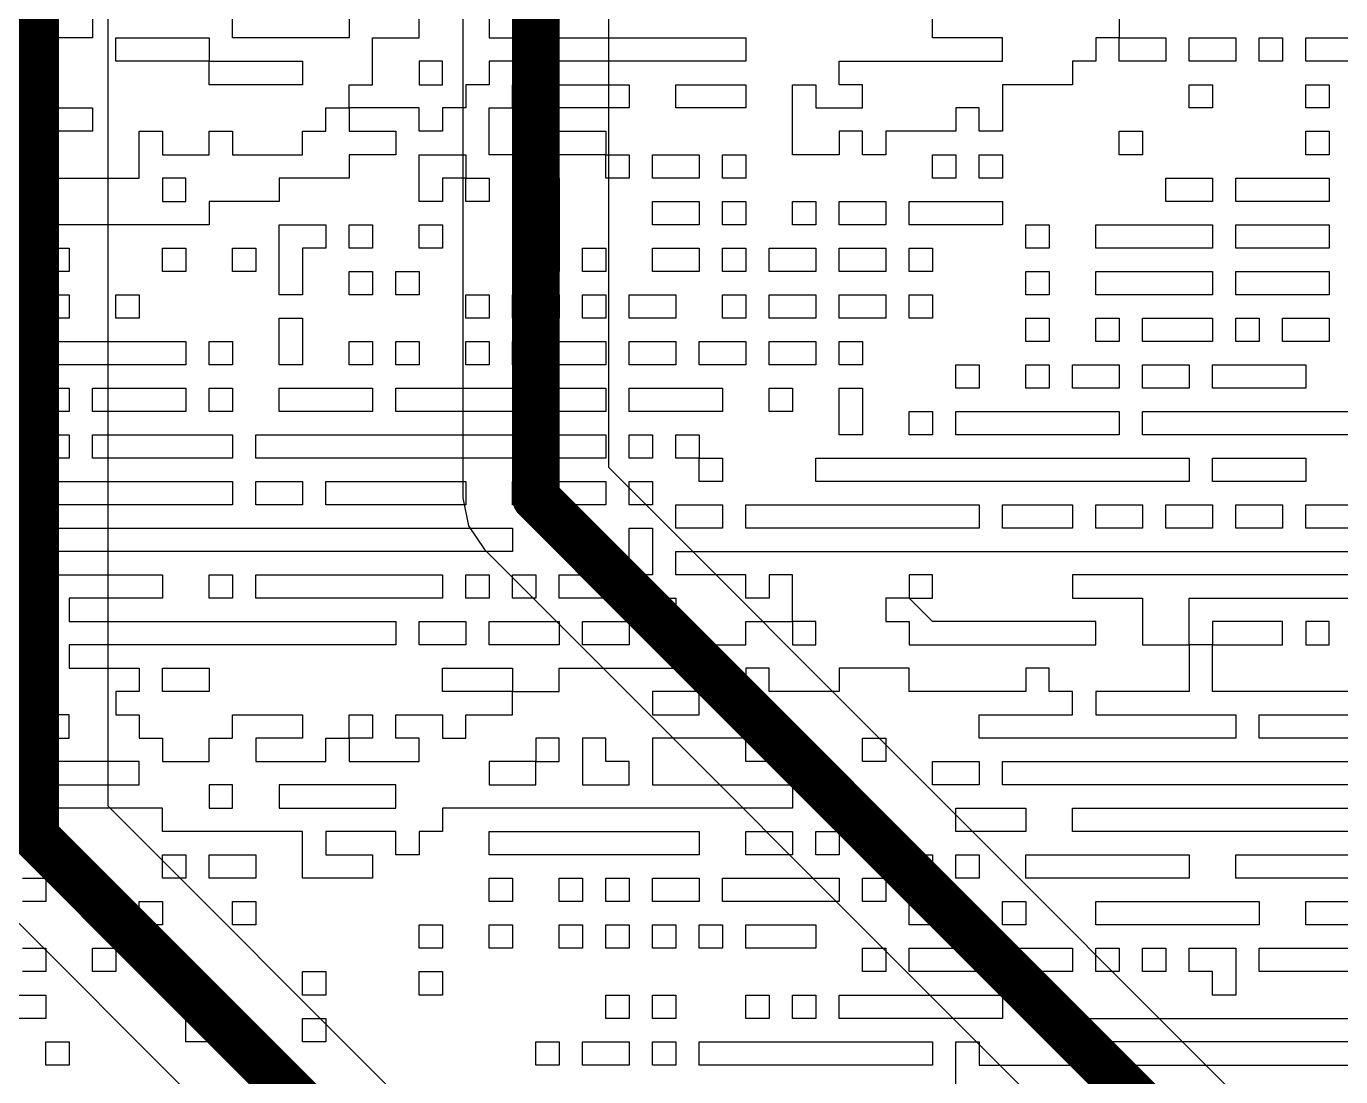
# Model space of a CAD drawing. Header units: inches. Extents: x 0.02 to 6.01, y 0.01 to 5.6.
# Drawn here: x 3.7081 to 3.9838, y 2.6886 to 2.9088 of the extents above; entities that cross this region are included whole.
import ezdxf

# ---------------------------------------------------------------- set-up
doc = ezdxf.new("R2010")
doc.units = ezdxf.units.IN
doc.header["$MEASUREMENT"] = 0
for name, color, linetype in [('Bottom Layer', 5, 'Continuous'), ('Bottom Overlay', 54, 'Continuous'), ('Top Layer', 1, 'Continuous')]:
    doc.layers.add(name, color=color, linetype=linetype)

msp = doc.modelspace()

# ---------------------------------------------------------------- linework, layer by layer
at = {"layer": 'Bottom Layer'}
msp.add_lwpolyline([(4.54993, 5.5954, 0.01, 0.01, -0.760418), (3.00371, 0.01993, 0.01, 0.01, 0)], format="xyseb", dxfattribs=at)
at = {"layer": 'Bottom Overlay'}
for p, q in [((3.722, 2.91129), (3.722, 2.9064)), ((3.75136, 2.9064), (3.75136, 2.91129)), ((3.77583, 2.91129), (3.77583, 2.9064)), ((3.79051, 2.9064), (3.79051, 2.91129)), ((3.80519, 2.91129), (3.80519, 2.9064)), ((3.89816, 2.9064), (3.89816, 2.91129)), ((3.93731, 2.91129), (3.93731, 2.9064)), ((3.71221, 2.9064), (3.70732, 2.9064)), ((3.71711, 2.9064), (3.71221, 2.9064)), ((3.722, 2.9064), (3.71711, 2.9064)), ((3.72689, 2.90151), (3.72689, 2.9064)), ((3.72689, 2.9064), (3.74647, 2.9064)), ((3.74647, 2.9064), (3.74647, 2.90151)), ((3.76115, 2.9064), (3.75136, 2.9064)), ((3.76604, 2.9064), (3.76115, 2.9064)), ((3.77583, 2.9064), (3.76604, 2.9064)), ((3.78072, 2.89661), (3.78072, 2.9064)), ((3.78072, 2.9064), (3.79051, 2.9064)), ((3.80519, 2.9064), (3.85901, 2.9064)), ((3.85901, 2.9064), (3.85901, 2.90151)), ((3.91284, 2.9064), (3.89816, 2.9064)), ((3.91284, 2.90151), (3.91284, 2.9064)), ((3.93731, 2.9064), (3.93241, 2.9064)), ((3.93241, 2.9064), (3.93241, 2.90151)), ((3.93731, 2.90151), (3.93731, 2.9064)), ((3.93731, 2.9064), (3.94709, 2.9064)), ((3.94709, 2.9064), (3.94709, 2.90151)), ((3.95199, 2.90151), (3.95199, 2.9064)), ((3.95199, 2.9064), (3.96177, 2.9064)), ((3.96177, 2.9064), (3.96177, 2.90151)), ((3.96667, 2.9064), (3.97156, 2.9064)), ((3.96667, 2.90151), (3.96667, 2.9064)), ((3.97156, 2.9064), (3.97156, 2.90151)), ((3.97645, 2.90151), (3.97645, 2.9064)), ((3.97645, 2.9064), (3.98624, 2.9064)), ((3.74647, 2.90151), (3.72689, 2.90151)), ((3.74647, 2.90151), (3.75136, 2.90151)), ((3.74647, 2.89661), (3.74647, 2.90151)), ((3.75136, 2.90151), (3.76604, 2.90151)), ((3.76604, 2.90151), (3.76604, 2.89661)), ((3.7954, 2.90151), (3.79051, 2.90151)), ((3.79051, 2.90151), (3.79051, 2.89661)), ((3.7954, 2.89661), (3.7954, 2.90151)), ((3.85901, 2.90151), (3.80519, 2.90151)), ((3.80519, 2.90151), (3.80519, 2.89661)), ((3.87859, 2.89661), (3.87859, 2.90151)), ((3.87859, 2.90151), (3.91284, 2.90151)), ((3.93241, 2.90151), (3.92752, 2.90151)), ((3.92752, 2.90151), (3.92752, 2.89661)), ((3.9422, 2.90151), (3.93731, 2.90151)), ((3.94709, 2.90151), (3.9422, 2.90151)), ((3.95688, 2.90151), (3.95199, 2.90151)), ((3.96177, 2.90151), (3.95688, 2.90151)), ((3.97156, 2.90151), (3.96667, 2.90151)), ((3.98624, 2.90151), (3.97645, 2.90151)), ((3.76604, 2.89661), (3.74647, 2.89661)), ((3.77583, 2.89172), (3.77583, 2.89661)), ((3.77583, 2.89661), (3.78072, 2.89661)), ((3.79051, 2.89661), (3.7954, 2.89661)), ((3.80519, 2.89661), (3.80029, 2.89661)), ((3.80029, 2.89661), (3.80029, 2.89172)), ((3.81008, 2.89172), (3.81008, 2.89661)), ((3.81008, 2.89661), (3.83455, 2.89661)), ((3.83455, 2.89661), (3.83455, 2.89172)), ((3.84433, 2.89172), (3.84433, 2.89661)), ((3.84433, 2.89661), (3.85901, 2.89661)), ((3.85901, 2.89661), (3.85901, 2.89172)), ((3.8688, 2.88193), (3.8688, 2.89661)), ((3.8688, 2.89661), (3.87369, 2.89661)), ((3.87369, 2.89661), (3.87369, 2.89172)), ((3.88348, 2.89661), (3.87859, 2.89661)), ((3.88348, 2.89172), (3.88348, 2.89661)), ((3.92752, 2.89661), (3.91284, 2.89661)), ((3.91284, 2.89661), (3.91284, 2.88683)), ((3.95199, 2.89661), (3.95688, 2.89661)), ((3.95199, 2.89172), (3.95199, 2.89661)), ((3.95688, 2.89661), (3.95688, 2.89172)), ((3.97645, 2.89661), (3.98135, 2.89661)), ((3.97645, 2.89172), (3.97645, 2.89661)), ((3.98135, 2.89661), (3.98135, 2.89172)), ((3.71221, 2.89172), (3.71711, 2.89172)), ((3.71221, 2.88683), (3.71221, 2.89172)), ((3.71711, 2.89172), (3.722, 2.89172)), ((3.722, 2.89172), (3.722, 2.88683)), ((3.77093, 2.88683), (3.77093, 2.89172)), ((3.77093, 2.89172), (3.77583, 2.89172)), ((3.77583, 2.89172), (3.77583, 2.88683)), ((3.79051, 2.89172), (3.77583, 2.89172)), ((3.79051, 2.88683), (3.79051, 2.89172)), ((3.80029, 2.89172), (3.7954, 2.89172)), ((3.7954, 2.89172), (3.7954, 2.88683)), ((3.80519, 2.89172), (3.81008, 2.89172)), ((3.80519, 2.88193), (3.80519, 2.89172)), ((3.81008, 2.89172), (3.81008, 2.88193)), ((3.82965, 2.89172), (3.81008, 2.89172)), ((3.83455, 2.89172), (3.82965, 2.89172)), ((3.85412, 2.89172), (3.84433, 2.89172)), ((3.85901, 2.89172), (3.85412, 2.89172)), ((3.87369, 2.89172), (3.88348, 2.89172)), ((3.90795, 2.89172), (3.90305, 2.89172)), ((3.90305, 2.89172), (3.90305, 2.88683)), ((3.90795, 2.88683), (3.90795, 2.89172)), ((3.95688, 2.89172), (3.95199, 2.89172)), ((3.98135, 2.89172), (3.97645, 2.89172)), ((3.722, 2.88683), (3.71221, 2.88683)), ((3.73179, 2.87704), (3.73179, 2.88683)), ((3.73179, 2.88683), (3.73668, 2.88683)), ((3.73668, 2.88683), (3.73668, 2.88193)), ((3.74647, 2.88193), (3.74647, 2.88683)), ((3.74647, 2.88683), (3.75136, 2.88683)), ((3.75136, 2.88683), (3.75136, 2.88193)), ((3.76604, 2.88193), (3.76604, 2.88683)), ((3.76604, 2.88683), (3.77093, 2.88683)), ((3.77583, 2.88683), (3.78561, 2.88683)), ((3.78561, 2.88683), (3.78561, 2.88193)), ((3.7954, 2.88683), (3.79051, 2.88683)), ((3.81497, 2.88193), (3.81497, 2.88683)), ((3.81497, 2.88683), (3.82965, 2.88683)), ((3.82965, 2.88683), (3.82965, 2.88193)), ((3.88348, 2.88683), (3.87859, 2.88683)), ((3.87859, 2.88683), (3.87859, 2.88193)), ((3.88348, 2.88193), (3.88348, 2.88683)), ((3.90305, 2.88683), (3.88837, 2.88683)), ((3.88837, 2.88683), (3.88837, 2.88193)), ((3.91284, 2.88683), (3.90795, 2.88683)), ((3.93731, 2.88193), (3.93731, 2.88683)), ((3.93731, 2.88683), (3.9422, 2.88683)), ((3.9422, 2.88683), (3.9422, 2.88193)), ((3.97645, 2.88193), (3.97645, 2.88683)), ((3.97645, 2.88683), (3.98135, 2.88683)), ((3.98135, 2.88683), (3.98135, 2.88193)), ((3.73668, 2.88193), (3.74647, 2.88193)), ((3.75136, 2.88193), (3.76604, 2.88193)), ((3.78561, 2.88193), (3.77583, 2.88193)), ((3.77583, 2.88193), (3.77583, 2.87704)), ((3.79051, 2.87215), (3.79051, 2.88193)), ((3.79051, 2.88193), (3.80029, 2.88193)), ((3.80029, 2.88193), (3.80029, 2.87704)), ((3.81008, 2.88193), (3.80519, 2.88193)), ((3.82965, 2.88193), (3.81497, 2.88193)), ((3.82965, 2.88193), (3.83455, 2.88193)), ((3.82965, 2.87704), (3.82965, 2.88193)), ((3.83455, 2.88193), (3.83455, 2.87704)), ((3.83944, 2.87704), (3.83944, 2.88193)), ((3.83944, 2.88193), (3.84433, 2.88193)), ((3.84433, 2.88193), (3.84923, 2.88193)), ((3.84923, 2.88193), (3.84923, 2.87704)), ((3.85412, 2.87704), (3.85412, 2.88193)), ((3.85412, 2.88193), (3.85901, 2.88193)), ((3.85901, 2.88193), (3.85901, 2.87704)), ((3.87859, 2.88193), (3.8688, 2.88193)), ((3.88837, 2.88193), (3.88348, 2.88193)), ((3.89816, 2.87704), (3.89816, 2.88193)), ((3.89816, 2.88193), (3.90305, 2.88193)), ((3.90305, 2.88193), (3.90305, 2.87704)), ((3.90795, 2.87704), (3.90795, 2.88193)), ((3.90795, 2.88193), (3.91284, 2.88193)), ((3.91284, 2.88193), (3.91284, 2.87704)), ((3.9422, 2.88193), (3.93731, 2.88193)), ((3.98135, 2.88193), (3.97645, 2.88193)), ((3.69264, 2.87704), (3.73179, 2.87704)), ((3.74157, 2.87704), (3.73668, 2.87704)), ((3.73668, 2.87704), (3.73668, 2.87215)), ((3.74157, 2.87215), (3.74157, 2.87704)), ((3.77583, 2.87704), (3.76115, 2.87704)), ((3.76115, 2.87704), (3.76115, 2.87215)), ((3.80029, 2.87704), (3.7954, 2.87704)), ((3.7954, 2.87704), (3.7954, 2.87215)), ((3.80029, 2.87215), (3.80029, 2.87704)), ((3.80029, 2.87704), (3.80519, 2.87704)), ((3.80519, 2.87704), (3.80519, 2.87215)), ((3.81497, 2.87215), (3.81497, 2.87704)), ((3.81497, 2.87704), (3.81987, 2.87704)), ((3.81987, 2.87704), (3.81987, 2.85747)), ((3.83455, 2.87704), (3.82965, 2.87704)), ((3.84923, 2.87704), (3.83944, 2.87704)), ((3.85901, 2.87704), (3.85412, 2.87704)), ((3.90305, 2.87704), (3.89816, 2.87704)), ((3.91284, 2.87704), (3.90795, 2.87704)), ((3.94709, 2.87215), (3.94709, 2.87704)), ((3.94709, 2.87704), (3.95199, 2.87704)), ((3.95199, 2.87704), (3.95688, 2.87704)), ((3.95688, 2.87704), (3.95688, 2.87215)), ((3.96177, 2.87704), (3.96667, 2.87704)), ((3.96177, 2.87215), (3.96177, 2.87704)), ((3.96667, 2.87704), (3.98135, 2.87704)), ((3.98135, 2.87704), (3.98135, 2.87215)), ((3.71221, 2.87215), (3.70732, 2.87215)), ((3.71221, 2.86725), (3.71221, 2.87215)), ((3.73668, 2.87215), (3.74157, 2.87215)), ((3.76115, 2.87215), (3.74647, 2.87215)), ((3.74647, 2.87215), (3.74647, 2.86725)), ((3.7954, 2.87215), (3.79051, 2.87215)), ((3.80519, 2.87215), (3.80029, 2.87215)), ((3.81497, 2.85747), (3.81497, 2.87215)), ((3.83944, 2.87215), (3.84433, 2.87215)), ((3.83944, 2.86725), (3.83944, 2.87215)), ((3.84433, 2.87215), (3.84923, 2.87215)), ((3.84923, 2.87215), (3.84923, 2.86725)), ((3.85412, 2.87215), (3.85901, 2.87215)), ((3.85412, 2.86725), (3.85412, 2.87215)), ((3.85901, 2.87215), (3.85901, 2.86725)), ((3.8688, 2.86725), (3.8688, 2.87215)), ((3.8688, 2.87215), (3.87369, 2.87215)), ((3.87369, 2.87215), (3.87369, 2.86725)), ((3.87859, 2.86725), (3.87859, 2.87215)), ((3.87859, 2.87215), (3.88348, 2.87215)), ((3.88348, 2.87215), (3.88837, 2.87215)), ((3.88837, 2.87215), (3.88837, 2.86725)), ((3.89327, 2.86725), (3.89327, 2.87215)), ((3.89327, 2.87215), (3.91284, 2.87215)), ((3.91284, 2.87215), (3.91284, 2.86725)), ((3.95688, 2.87215), (3.94709, 2.87215)), ((3.98135, 2.87215), (3.96177, 2.87215)), ((3.74647, 2.86725), (3.71221, 2.86725)), ((3.76115, 2.85257), (3.76115, 2.86725)), ((3.76115, 2.86725), (3.77093, 2.86725)), ((3.77093, 2.86725), (3.77093, 2.86236)), ((3.77583, 2.86725), (3.78072, 2.86725)), ((3.77583, 2.86236), (3.77583, 2.86725)), ((3.78072, 2.86725), (3.78072, 2.86236)), ((3.79051, 2.86236), (3.79051, 2.86725)), ((3.79051, 2.86725), (3.7954, 2.86725)), ((3.7954, 2.86725), (3.7954, 2.86236)), ((3.84923, 2.86725), (3.83944, 2.86725)), ((3.85901, 2.86725), (3.85412, 2.86725)), ((3.87369, 2.86725), (3.8688, 2.86725)), ((3.88837, 2.86725), (3.87859, 2.86725)), ((3.90305, 2.86725), (3.89327, 2.86725)), ((3.90795, 2.86725), (3.90305, 2.86725)), ((3.91284, 2.86725), (3.90795, 2.86725)), ((3.91773, 2.86725), (3.92263, 2.86725)), ((3.91773, 2.86236), (3.91773, 2.86725)), ((3.92263, 2.86725), (3.92263, 2.86236)), ((3.93241, 2.86725), (3.93731, 2.86725)), ((3.93241, 2.86236), (3.93241, 2.86725)), ((3.93731, 2.86725), (3.95688, 2.86725)), ((3.95688, 2.86725), (3.95688, 2.86236)), ((3.96177, 2.86236), (3.96177, 2.86725)), ((3.96177, 2.86725), (3.98135, 2.86725)), ((3.98135, 2.86725), (3.98135, 2.86236)), ((3.71221, 2.85747), (3.71221, 2.86236)), ((3.71221, 2.86236), (3.71711, 2.86236)), ((3.71711, 2.86236), (3.71711, 2.85747)), ((3.73668, 2.86236), (3.74157, 2.86236)), ((3.73668, 2.85747), (3.73668, 2.86236)), ((3.74157, 2.86236), (3.74157, 2.85747)), ((3.75136, 2.85747), (3.75136, 2.86236)), ((3.75136, 2.86236), (3.75625, 2.86236)), ((3.75625, 2.86236), (3.75625, 2.85747)), ((3.77093, 2.86236), (3.76604, 2.86236)), ((3.76604, 2.86236), (3.76604, 2.85257)), ((3.78072, 2.86236), (3.77583, 2.86236)), ((3.7954, 2.86236), (3.79051, 2.86236)), ((3.82476, 2.85747), (3.82476, 2.86236)), ((3.82476, 2.86236), (3.82965, 2.86236)), ((3.82965, 2.86236), (3.82965, 2.85747)), ((3.83944, 2.85747), (3.83944, 2.86236)), ((3.83944, 2.86236), (3.84433, 2.86236)), ((3.84433, 2.86236), (3.84923, 2.86236)), ((3.84923, 2.86236), (3.84923, 2.85747)), ((3.85412, 2.85747), (3.85412, 2.86236)), ((3.85412, 2.86236), (3.85901, 2.86236)), ((3.85901, 2.86236), (3.85901, 2.85747)), ((3.86391, 2.85747), (3.86391, 2.86236)), ((3.86391, 2.86236), (3.87369, 2.86236)), ((3.87369, 2.86236), (3.87369, 2.85747)), ((3.87859, 2.86236), (3.88348, 2.86236)), ((3.87859, 2.85747), (3.87859, 2.86236)), ((3.88348, 2.86236), (3.88837, 2.86236)), ((3.88837, 2.86236), (3.88837, 2.85747)), ((3.89327, 2.86236), (3.89816, 2.86236)), ((3.89327, 2.85747), (3.89327, 2.86236)), ((3.89816, 2.86236), (3.89816, 2.85747)), ((3.92263, 2.86236), (3.91773, 2.86236)), ((3.95688, 2.86236), (3.93241, 2.86236)), ((3.96667, 2.86236), (3.96177, 2.86236)), ((3.98135, 2.86236), (3.96667, 2.86236)), ((3.71711, 2.85747), (3.71221, 2.85747)), ((3.74157, 2.85747), (3.73668, 2.85747)), ((3.75625, 2.85747), (3.75136, 2.85747)), ((3.77583, 2.85257), (3.77583, 2.85747)), ((3.77583, 2.85747), (3.78072, 2.85747)), ((3.78072, 2.85747), (3.78072, 2.85257)), ((3.78561, 2.85257), (3.78561, 2.85747)), ((3.78561, 2.85747), (3.79051, 2.85747)), ((3.79051, 2.85747), (3.79051, 2.85257)), ((3.81987, 2.85747), (3.81497, 2.85747)), ((3.82965, 2.85747), (3.82476, 2.85747)), ((3.84923, 2.85747), (3.83944, 2.85747)), ((3.85901, 2.85747), (3.85412, 2.85747)), ((3.87369, 2.85747), (3.86391, 2.85747)), ((3.88837, 2.85747), (3.87859, 2.85747)), ((3.89816, 2.85747), (3.89327, 2.85747)), ((3.91773, 2.85257), (3.91773, 2.85747)), ((3.91773, 2.85747), (3.92263, 2.85747)), ((3.92263, 2.85747), (3.92263, 2.85257)), ((3.93241, 2.85257), (3.93241, 2.85747)), ((3.93241, 2.85747), (3.93731, 2.85747)), ((3.93731, 2.85747), (3.9422, 2.85747)), ((3.9422, 2.85747), (3.95688, 2.85747)), ((3.95688, 2.85747), (3.95688, 2.85257)), ((3.96177, 2.85257), (3.96177, 2.85747)), ((3.96177, 2.85747), (3.98135, 2.85747)), ((3.98135, 2.85747), (3.98135, 2.85257)), ((3.71221, 2.84768), (3.71221, 2.85257)), ((3.71221, 2.85257), (3.71711, 2.85257)), ((3.71711, 2.85257), (3.71711, 2.84768)), ((3.72689, 2.85257), (3.73179, 2.85257)), ((3.72689, 2.84768), (3.72689, 2.85257)), ((3.73179, 2.85257), (3.73179, 2.84768)), ((3.76604, 2.85257), (3.76115, 2.85257)), ((3.78072, 2.85257), (3.77583, 2.85257)), ((3.79051, 2.85257), (3.78561, 2.85257)), ((3.80029, 2.84768), (3.80029, 2.85257)), ((3.80029, 2.85257), (3.80519, 2.85257)), ((3.80519, 2.85257), (3.80519, 2.84768)), ((3.81008, 2.84768), (3.81008, 2.85257)), ((3.81008, 2.85257), (3.81987, 2.85257)), ((3.81987, 2.85257), (3.81987, 2.84768)), ((3.82476, 2.85257), (3.82965, 2.85257)), ((3.82476, 2.84768), (3.82476, 2.85257)), ((3.82965, 2.85257), (3.82965, 2.84768)), ((3.83455, 2.85257), (3.83944, 2.85257)), ((3.83455, 2.84768), (3.83455, 2.85257)), ((3.83944, 2.85257), (3.84433, 2.85257)), ((3.84433, 2.85257), (3.84433, 2.84768)), ((3.85412, 2.85257), (3.85901, 2.85257)), ((3.85412, 2.84768), (3.85412, 2.85257)), ((3.85901, 2.85257), (3.85901, 2.84768)), ((3.86391, 2.84768), (3.86391, 2.85257)), ((3.86391, 2.85257), (3.87369, 2.85257)), ((3.87369, 2.85257), (3.87369, 2.84768)), ((3.87859, 2.84768), (3.87859, 2.85257)), ((3.87859, 2.85257), (3.88837, 2.85257)), ((3.88837, 2.85257), (3.88837, 2.84768)), ((3.89327, 2.84768), (3.89327, 2.85257)), ((3.89327, 2.85257), (3.89816, 2.85257)), ((3.89816, 2.85257), (3.89816, 2.84768)), ((3.92263, 2.85257), (3.91773, 2.85257)), ((3.95688, 2.85257), (3.93241, 2.85257)), ((3.98135, 2.85257), (3.96177, 2.85257)), ((3.71711, 2.84768), (3.71221, 2.84768)), ((3.73179, 2.84768), (3.72689, 2.84768)), ((3.76115, 2.84768), (3.76604, 2.84768)), ((3.76115, 2.83789), (3.76115, 2.84768)), ((3.76604, 2.84768), (3.76604, 2.83789)), ((3.80519, 2.84768), (3.80029, 2.84768)), ((3.81987, 2.84768), (3.81008, 2.84768)), ((3.82965, 2.84768), (3.82476, 2.84768)), ((3.84433, 2.84768), (3.83455, 2.84768)), ((3.85901, 2.84768), (3.85412, 2.84768)), ((3.87369, 2.84768), (3.86391, 2.84768)), ((3.88837, 2.84768), (3.87859, 2.84768)), ((3.89816, 2.84768), (3.89327, 2.84768)), ((3.91773, 2.84279), (3.91773, 2.84768)), ((3.91773, 2.84768), (3.92263, 2.84768)), ((3.92263, 2.84768), (3.92263, 2.84279)), ((3.93241, 2.84768), (3.93731, 2.84768)), ((3.93241, 2.84279), (3.93241, 2.84768)), ((3.93731, 2.84768), (3.93731, 2.84279)), ((3.9422, 2.84279), (3.9422, 2.84768)), ((3.9422, 2.84768), (3.95688, 2.84768)), ((3.95688, 2.84768), (3.95688, 2.84279)), ((3.96177, 2.84768), (3.96667, 2.84768)), ((3.96177, 2.84279), (3.96177, 2.84768)), ((3.96667, 2.84768), (3.96667, 2.84279)), ((3.97156, 2.84279), (3.97156, 2.84768)), ((3.97156, 2.84768), (3.98135, 2.84768)), ((3.98135, 2.84768), (3.98135, 2.84279)), ((3.71221, 2.83789), (3.71221, 2.84279)), ((3.71221, 2.84279), (3.74157, 2.84279)), ((3.74157, 2.84279), (3.74157, 2.83789)), ((3.74647, 2.83789), (3.74647, 2.84279)), ((3.74647, 2.84279), (3.75136, 2.84279)), ((3.75136, 2.84279), (3.75136, 2.83789)), ((3.77583, 2.83789), (3.77583, 2.84279)), ((3.77583, 2.84279), (3.78072, 2.84279)), ((3.78072, 2.84279), (3.78072, 2.83789)), ((3.78561, 2.83789), (3.78561, 2.84279)), ((3.78561, 2.84279), (3.79051, 2.84279)), ((3.79051, 2.84279), (3.79051, 2.83789)), ((3.80029, 2.84279), (3.80519, 2.84279)), ((3.80029, 2.83789), (3.80029, 2.84279)), ((3.80519, 2.84279), (3.80519, 2.83789)), ((3.81008, 2.83789), (3.81008, 2.84279)), ((3.81008, 2.84279), (3.82965, 2.84279)), ((3.82965, 2.84279), (3.82965, 2.83789)), ((3.83455, 2.84279), (3.83944, 2.84279)), ((3.83455, 2.83789), (3.83455, 2.84279)), ((3.83944, 2.84279), (3.84433, 2.84279)), ((3.84433, 2.84279), (3.84433, 2.83789)), ((3.84923, 2.83789), (3.84923, 2.84279)), ((3.84923, 2.84279), (3.85901, 2.84279)), ((3.85901, 2.84279), (3.85901, 2.83789)), ((3.86391, 2.83789), (3.86391, 2.84279)), ((3.86391, 2.84279), (3.87369, 2.84279)), ((3.87369, 2.84279), (3.87369, 2.83789)), ((3.87859, 2.84279), (3.88348, 2.84279)), ((3.87859, 2.83789), (3.87859, 2.84279)), ((3.88348, 2.84279), (3.88348, 2.83789)), ((3.92263, 2.84279), (3.91773, 2.84279)), ((3.93731, 2.84279), (3.93241, 2.84279)), ((3.95688, 2.84279), (3.9422, 2.84279)), ((3.96667, 2.84279), (3.96177, 2.84279)), ((3.98135, 2.84279), (3.97156, 2.84279)), ((3.73668, 2.83789), (3.71221, 2.83789)), ((3.74157, 2.83789), (3.73668, 2.83789)), ((3.75136, 2.83789), (3.74647, 2.83789)), ((3.76604, 2.83789), (3.76115, 2.83789)), ((3.78072, 2.83789), (3.77583, 2.83789)), ((3.79051, 2.83789), (3.78561, 2.83789)), ((3.80519, 2.83789), (3.80029, 2.83789)), ((3.81987, 2.83789), (3.81008, 2.83789)), ((3.82476, 2.83789), (3.81987, 2.83789)), ((3.82965, 2.83789), (3.82476, 2.83789)), ((3.84433, 2.83789), (3.83455, 2.83789)), ((3.85412, 2.83789), (3.84923, 2.83789)), ((3.85901, 2.83789), (3.85412, 2.83789)), ((3.8688, 2.83789), (3.86391, 2.83789)), ((3.87369, 2.83789), (3.8688, 2.83789)), ((3.88348, 2.83789), (3.87859, 2.83789)), ((3.90305, 2.833), (3.90305, 2.83789)), ((3.90305, 2.83789), (3.90795, 2.83789)), ((3.90795, 2.83789), (3.90795, 2.833)), ((3.91773, 2.833), (3.91773, 2.83789)), ((3.91773, 2.83789), (3.92263, 2.83789)), ((3.92263, 2.83789), (3.92263, 2.833)), ((3.92752, 2.833), (3.92752, 2.83789)), ((3.92752, 2.83789), (3.93241, 2.83789)), ((3.93241, 2.83789), (3.93731, 2.83789)), ((3.93731, 2.83789), (3.93731, 2.833)), ((3.9422, 2.833), (3.9422, 2.83789)), ((3.9422, 2.83789), (3.95199, 2.83789)), ((3.95199, 2.83789), (3.95199, 2.833)), ((3.95688, 2.833), (3.95688, 2.83789)), ((3.95688, 2.83789), (3.97645, 2.83789)), ((3.97645, 2.83789), (3.97645, 2.833)), ((3.71221, 2.82811), (3.71221, 2.833)), ((3.71221, 2.833), (3.71711, 2.833)), ((3.71711, 2.833), (3.71711, 2.82811)), ((3.722, 2.82811), (3.722, 2.833)), ((3.722, 2.833), (3.73668, 2.833)), ((3.73668, 2.833), (3.74157, 2.833)), ((3.74157, 2.833), (3.74157, 2.82811)), ((3.74647, 2.82811), (3.74647, 2.833)), ((3.74647, 2.833), (3.75136, 2.833)), ((3.75136, 2.833), (3.75136, 2.82811)), ((3.76115, 2.82811), (3.76115, 2.833)), ((3.76115, 2.833), (3.78072, 2.833)), ((3.78072, 2.833), (3.78072, 2.82811)), ((3.78561, 2.82811), (3.78561, 2.833)), ((3.78561, 2.833), (3.82965, 2.833)), ((3.82965, 2.833), (3.82965, 2.82811)), ((3.83455, 2.82811), (3.83455, 2.833)), ((3.83455, 2.833), (3.85412, 2.833)), ((3.85412, 2.833), (3.85412, 2.82811)), ((3.86391, 2.833), (3.8688, 2.833)), ((3.86391, 2.82811), (3.86391, 2.833)), ((3.8688, 2.833), (3.8688, 2.82811)), ((3.87859, 2.82321), (3.87859, 2.833)), ((3.87859, 2.833), (3.88348, 2.833)), ((3.88348, 2.833), (3.88348, 2.82811)), ((3.90795, 2.833), (3.90305, 2.833)), ((3.92263, 2.833), (3.91773, 2.833)), ((3.93731, 2.833), (3.92752, 2.833)), ((3.94709, 2.833), (3.9422, 2.833)), ((3.95199, 2.833), (3.94709, 2.833)), ((3.97156, 2.833), (3.95688, 2.833)), ((3.97645, 2.833), (3.97156, 2.833)), ((3.71711, 2.82811), (3.71221, 2.82811)), ((3.74157, 2.82811), (3.722, 2.82811)), ((3.75136, 2.82811), (3.74647, 2.82811)), ((3.77093, 2.82811), (3.76115, 2.82811)), ((3.77583, 2.82811), (3.77093, 2.82811)), ((3.78072, 2.82811), (3.77583, 2.82811)), ((3.80029, 2.82811), (3.78561, 2.82811)), ((3.80519, 2.82811), (3.80029, 2.82811)), ((3.82965, 2.82811), (3.80519, 2.82811)), ((3.83944, 2.82811), (3.83455, 2.82811)), ((3.85412, 2.82811), (3.83944, 2.82811)), ((3.8688, 2.82811), (3.86391, 2.82811)), ((3.88348, 2.82811), (3.88348, 2.82321)), ((3.89327, 2.82321), (3.89327, 2.82811)), ((3.89327, 2.82811), (3.89816, 2.82811)), ((3.89816, 2.82811), (3.89816, 2.82321)), ((3.90305, 2.82321), (3.90305, 2.82811)), ((3.90305, 2.82811), (3.93241, 2.82811)), ((3.93241, 2.82811), (3.93731, 2.82811)), ((3.93731, 2.82811), (3.93731, 2.82321)), ((3.9422, 2.82321), (3.9422, 2.82811)), ((3.9422, 2.82811), (3.96667, 2.82811)), ((3.96667, 2.82811), (3.97156, 2.82811)), ((3.97156, 2.82811), (3.99113, 2.82811)), ((3.70732, 2.82321), (3.71221, 2.82321)), ((3.71221, 2.82321), (3.71711, 2.82321)), ((3.71711, 2.82321), (3.71711, 2.81832)), ((3.722, 2.81832), (3.722, 2.82321)), ((3.722, 2.82321), (3.72689, 2.82321)), ((3.72689, 2.82321), (3.73179, 2.82321)), ((3.73179, 2.82321), (3.75136, 2.82321)), ((3.75136, 2.82321), (3.75136, 2.81832)), ((3.75625, 2.81832), (3.75625, 2.82321)), ((3.75625, 2.82321), (3.81497, 2.82321)), ((3.81497, 2.82321), (3.81497, 2.81832)), ((3.81987, 2.81832), (3.81987, 2.82321)), ((3.81987, 2.82321), (3.82476, 2.82321)), ((3.82476, 2.82321), (3.82965, 2.82321)), ((3.82965, 2.82321), (3.82965, 2.81832)), ((3.83455, 2.81832), (3.83455, 2.82321)), ((3.83455, 2.82321), (3.83944, 2.82321)), ((3.83944, 2.82321), (3.83944, 2.81832)), ((3.84433, 2.81832), (3.84433, 2.82321)), ((3.84433, 2.82321), (3.84923, 2.82321)), ((3.84923, 2.82321), (3.84923, 2.81832)), ((3.88348, 2.82321), (3.87859, 2.82321)), ((3.89816, 2.82321), (3.89327, 2.82321)), ((3.93731, 2.82321), (3.90305, 2.82321)), ((3.99113, 2.82321), (3.9422, 2.82321)), ((3.71711, 2.81832), (3.70732, 2.81832)), ((3.75136, 2.81832), (3.722, 2.81832)), ((3.81008, 2.81832), (3.75625, 2.81832)), ((3.81497, 2.81832), (3.81008, 2.81832)), ((3.82965, 2.81832), (3.81987, 2.81832)), ((3.83944, 2.81832), (3.83455, 2.81832)), ((3.84923, 2.81832), (3.84433, 2.81832)), ((3.84923, 2.81343), (3.84923, 2.81832)), ((3.84923, 2.81832), (3.85412, 2.81832)), ((3.85412, 2.81832), (3.85412, 2.81343)), ((3.87369, 2.81343), (3.87369, 2.81832)), ((3.87369, 2.81832), (3.95199, 2.81832)), ((3.95199, 2.81832), (3.95199, 2.81343)), ((3.95688, 2.81343), (3.95688, 2.81832)), ((3.95688, 2.81832), (3.97645, 2.81832)), ((3.97645, 2.81832), (3.97645, 2.81343)), ((3.70732, 2.81343), (3.75136, 2.81343)), ((3.75136, 2.81343), (3.75136, 2.80853)), ((3.75625, 2.80853), (3.75625, 2.81343)), ((3.75625, 2.81343), (3.76604, 2.81343)), ((3.76604, 2.81343), (3.76604, 2.80853)), ((3.77093, 2.80853), (3.77093, 2.81343)), ((3.77093, 2.81343), (3.80029, 2.81343)), ((3.80029, 2.81343), (3.80029, 2.80853)), ((3.81008, 2.80853), (3.81008, 2.81343)), ((3.81008, 2.81343), (3.81497, 2.81343)), ((3.81497, 2.81343), (3.81497, 2.80853)), ((3.81987, 2.80853), (3.81987, 2.81343)), ((3.81987, 2.81343), (3.82965, 2.81343)), ((3.82965, 2.81343), (3.82965, 2.80853)), ((3.83455, 2.81343), (3.83944, 2.81343)), ((3.83455, 2.80853), (3.83455, 2.81343)), ((3.83944, 2.81343), (3.83944, 2.80853)), ((3.85412, 2.81343), (3.84923, 2.81343)), ((3.9422, 2.81343), (3.87369, 2.81343)), ((3.94709, 2.81343), (3.9422, 2.81343)), ((3.95199, 2.81343), (3.94709, 2.81343)), ((3.97645, 2.81343), (3.95688, 2.81343)), ((3.71221, 2.80853), (3.70732, 2.80853)), ((3.75136, 2.80853), (3.71221, 2.80853)), ((3.76115, 2.80853), (3.75625, 2.80853)), ((3.76604, 2.80853), (3.76115, 2.80853)), ((3.78561, 2.80853), (3.77093, 2.80853)), ((3.79051, 2.80853), (3.78561, 2.80853)), ((3.80029, 2.80853), (3.79051, 2.80853)), ((3.81497, 2.80853), (3.81008, 2.80853)), ((3.82476, 2.80853), (3.81987, 2.80853)), ((3.82965, 2.80853), (3.82476, 2.80853)), ((3.83944, 2.80853), (3.83455, 2.80853)), ((3.84433, 2.80853), (3.84923, 2.80853)), ((3.84433, 2.80364), (3.84433, 2.80853)), ((3.84923, 2.80853), (3.85412, 2.80853)), ((3.85412, 2.80853), (3.85412, 2.80364)), ((3.85901, 2.80364), (3.85901, 2.80853)), ((3.85901, 2.80853), (3.89327, 2.80853)), ((3.89327, 2.80853), (3.89816, 2.80853)), ((3.89816, 2.80853), (3.90795, 2.80853)), ((3.90795, 2.80853), (3.90795, 2.80364)), ((3.91284, 2.80364), (3.91284, 2.80853)), ((3.91284, 2.80853), (3.92752, 2.80853)), ((3.92752, 2.80853), (3.92752, 2.80364)), ((3.93241, 2.80364), (3.93241, 2.80853)), ((3.93241, 2.80853), (3.9422, 2.80853)), ((3.9422, 2.80853), (3.9422, 2.80364)), ((3.94709, 2.80364), (3.94709, 2.80853)), ((3.94709, 2.80853), (3.95199, 2.80853)), ((3.95199, 2.80853), (3.95688, 2.80853)), ((3.95688, 2.80853), (3.95688, 2.80364)), ((3.96177, 2.80364), (3.96177, 2.80853)), ((3.96177, 2.80853), (3.97156, 2.80853)), ((3.97156, 2.80853), (3.97156, 2.80364)), ((3.97645, 2.80364), (3.97645, 2.80853)), ((3.97645, 2.80853), (3.98135, 2.80853)), ((3.98135, 2.80853), (3.98624, 2.80853)), ((3.69753, 2.80364), (3.81008, 2.80364)), ((3.81008, 2.80364), (3.81008, 2.79875)), ((3.83455, 2.79875), (3.83455, 2.80364)), ((3.83455, 2.80364), (3.83944, 2.80364)), ((3.83944, 2.80364), (3.83944, 2.79385)), ((3.85412, 2.80364), (3.84433, 2.80364)), ((3.90795, 2.80364), (3.85901, 2.80364)), ((3.91773, 2.80364), (3.91284, 2.80364)), ((3.92752, 2.80364), (3.91773, 2.80364)), ((3.9422, 2.80364), (3.93241, 2.80364)), ((3.95688, 2.80364), (3.94709, 2.80364)), ((3.97156, 2.80364), (3.96177, 2.80364)), ((4.00092, 2.80364), (3.97645, 2.80364)), ((3.75625, 2.79875), (3.69753, 2.79875)), ((3.76115, 2.79875), (3.75625, 2.79875)), ((3.81008, 2.79875), (3.76115, 2.79875)), ((3.83455, 2.79385), (3.83455, 2.79875)), ((3.84433, 2.79385), (3.84433, 2.79875)), ((3.84433, 2.79875), (4.0156, 2.79875)), ((3.71221, 2.78896), (3.71221, 2.79385)), ((3.71221, 2.79385), (3.73668, 2.79385)), ((3.73668, 2.79385), (3.73668, 2.78896)), ((3.74647, 2.78896), (3.74647, 2.79385)), ((3.74647, 2.79385), (3.75136, 2.79385)), ((3.75136, 2.79385), (3.75136, 2.78896)), ((3.75625, 2.78896), (3.75625, 2.79385)), ((3.75625, 2.79385), (3.78561, 2.79385)), ((3.78561, 2.79385), (3.79051, 2.79385)), ((3.79051, 2.79385), (3.7954, 2.79385)), ((3.7954, 2.79385), (3.7954, 2.78896)), ((3.80029, 2.78896), (3.80029, 2.79385)), ((3.80029, 2.79385), (3.80519, 2.79385)), ((3.80519, 2.79385), (3.80519, 2.78896)), ((3.81008, 2.78896), (3.81008, 2.79385)), ((3.81008, 2.79385), (3.81497, 2.79385)), ((3.81497, 2.79385), (3.81497, 2.78896)), ((3.81987, 2.78896), (3.81987, 2.79385)), ((3.81987, 2.79385), (3.82476, 2.79385)), ((3.82476, 2.79385), (3.82965, 2.79385)), ((3.82965, 2.79385), (3.82965, 2.78896)), ((3.83944, 2.79385), (3.83455, 2.79385)), ((3.85901, 2.79385), (3.84433, 2.79385)), ((3.85901, 2.78896), (3.85901, 2.79385)), ((3.8688, 2.79385), (3.86391, 2.79385)), ((3.86391, 2.79385), (3.86391, 2.78896)), ((3.8688, 2.78407), (3.8688, 2.79385)), ((3.89816, 2.79385), (3.89327, 2.79385)), ((3.89327, 2.79385), (3.89327, 2.78896)), ((3.89816, 2.78896), (3.89816, 2.79385)), ((4.0156, 2.79385), (3.92752, 2.79385)), ((3.92752, 2.79385), (3.92752, 2.78896)), ((3.70732, 2.78896), (3.71221, 2.78896)), ((3.73668, 2.78896), (3.71711, 2.78896)), ((3.71711, 2.78896), (3.71711, 2.78407)), ((3.75136, 2.78896), (3.74647, 2.78896)), ((3.7954, 2.78896), (3.75625, 2.78896)), ((3.80519, 2.78896), (3.80029, 2.78896)), ((3.81497, 2.78896), (3.81008, 2.78896)), ((3.82965, 2.78896), (3.81987, 2.78896)), ((3.83944, 2.78407), (3.83944, 2.78896)), ((3.83944, 2.78896), (3.84433, 2.78896)), ((3.84433, 2.78896), (3.84433, 2.77917)), ((3.86391, 2.78896), (3.85901, 2.78896)), ((3.89327, 2.78896), (3.88837, 2.78896)), ((3.88837, 2.78896), (3.88837, 2.78407)), ((3.89816, 2.78407), (3.89327, 2.78896)), ((3.89327, 2.78896), (3.89816, 2.78896)), ((3.92752, 2.78896), (3.9422, 2.78896)), ((3.9422, 2.78896), (3.9422, 2.77917)), ((3.95199, 2.77917), (3.95199, 2.78896)), ((3.95199, 2.78896), (4.03517, 2.78896)), ((3.71221, 2.78407), (3.69753, 2.78407)), ((3.71221, 2.77917), (3.71221, 2.78407)), ((3.71711, 2.78407), (3.78561, 2.78407)), ((3.78561, 2.78407), (3.78561, 2.77917)), ((3.79051, 2.77917), (3.79051, 2.78407)), ((3.79051, 2.78407), (3.7954, 2.78407)), ((3.7954, 2.78407), (3.80029, 2.78407)), ((3.80029, 2.78407), (3.80029, 2.77917)), ((3.80519, 2.77917), (3.80519, 2.78407)), ((3.80519, 2.78407), (3.81987, 2.78407)), ((3.81987, 2.78407), (3.81987, 2.77917)), ((3.82476, 2.77917), (3.82476, 2.78407)), ((3.82476, 2.78407), (3.83455, 2.78407)), ((3.83455, 2.78407), (3.83455, 2.77917)), ((3.83944, 2.77917), (3.83944, 2.78407)), ((3.85901, 2.77917), (3.85901, 2.78407)), ((3.85901, 2.78407), (3.8688, 2.78407)), ((3.8688, 2.78407), (3.8688, 2.77917)), ((3.87369, 2.78407), (3.8688, 2.78407)), ((3.87369, 2.77917), (3.87369, 2.78407)), ((3.88837, 2.78407), (3.89327, 2.78407)), ((3.89327, 2.78407), (3.89327, 2.77917)), ((3.93241, 2.78407), (3.89816, 2.78407)), ((3.93241, 2.77917), (3.93241, 2.78407)), ((3.97156, 2.78407), (3.95688, 2.78407)), ((3.95688, 2.78407), (3.95688, 2.77917)), ((3.97156, 2.77917), (3.97156, 2.78407)), ((3.98135, 2.78407), (3.97645, 2.78407)), ((3.97645, 2.78407), (3.97645, 2.77917)), ((3.98135, 2.77917), (3.98135, 2.78407)), ((3.69753, 2.77917), (3.71221, 2.77917)), ((3.78561, 2.77917), (3.71711, 2.77917)), ((3.71711, 2.77917), (3.71711, 2.77428)), ((3.80029, 2.77917), (3.79051, 2.77917)), ((3.81987, 2.77917), (3.80519, 2.77917)), ((3.82965, 2.77917), (3.82476, 2.77917)), ((3.83455, 2.77917), (3.82965, 2.77917)), ((3.84433, 2.77917), (3.83944, 2.77917)), ((3.84923, 2.77428), (3.84923, 2.77917)), ((3.84923, 2.77917), (3.85901, 2.77917)), ((3.8688, 2.77917), (3.87369, 2.77917)), ((3.89327, 2.77917), (3.93241, 2.77917)), ((3.9422, 2.77917), (3.95199, 2.77917)), ((3.95688, 2.77917), (3.95199, 2.77917)), ((3.95199, 2.77917), (3.95199, 2.76939)), ((3.95688, 2.76939), (3.95688, 2.77917)), ((3.95688, 2.77917), (3.97156, 2.77917)), ((3.97645, 2.77917), (3.98135, 2.77917)), ((3.71221, 2.77428), (3.70243, 2.77428)), ((3.71221, 2.76939), (3.71221, 2.77428)), ((3.71711, 2.77428), (3.73179, 2.77428)), ((3.73179, 2.77428), (3.73179, 2.76939)), ((3.73668, 2.76939), (3.73668, 2.77428)), ((3.73668, 2.77428), (3.74157, 2.77428)), ((3.74157, 2.77428), (3.74647, 2.77428)), ((3.74647, 2.77428), (3.74647, 2.76939)), ((3.7954, 2.76939), (3.7954, 2.77428)), ((3.7954, 2.77428), (3.81008, 2.77428)), ((3.81008, 2.77428), (3.81008, 2.76939)), ((3.81987, 2.76939), (3.81987, 2.77428)), ((3.81987, 2.77428), (3.84923, 2.77428)), ((3.86391, 2.77428), (3.85901, 2.77428)), ((3.85901, 2.77428), (3.85901, 2.76939)), ((3.86391, 2.76939), (3.86391, 2.77428)), ((3.89327, 2.77428), (3.87859, 2.77428)), ((3.87859, 2.77428), (3.87859, 2.76939)), ((3.89327, 2.76939), (3.89327, 2.77428)), ((3.92263, 2.77428), (3.91773, 2.77428)), ((3.91773, 2.77428), (3.91773, 2.76939)), ((3.92263, 2.76939), (3.92263, 2.77428)), ((3.70243, 2.76939), (3.71221, 2.76939)), ((3.73179, 2.76939), (3.72689, 2.76939)), ((3.72689, 2.76939), (3.72689, 2.76449)), ((3.74647, 2.76939), (3.73668, 2.76939)), ((3.80029, 2.76939), (3.7954, 2.76939)), ((3.81008, 2.76939), (3.80029, 2.76939)), ((3.81008, 2.76449), (3.81008, 2.76939)), ((3.81008, 2.76939), (3.81987, 2.76939)), ((3.84923, 2.76939), (3.83944, 2.76939)), ((3.83944, 2.76939), (3.83944, 2.76449)), ((3.84923, 2.76449), (3.84923, 2.76939)), ((3.85901, 2.76939), (3.85412, 2.76939)), ((3.85412, 2.76939), (3.85412, 2.76449)), ((3.87859, 2.76939), (3.86391, 2.76939)), ((3.91773, 2.76939), (3.89327, 2.76939)), ((3.92752, 2.76939), (3.92263, 2.76939)), ((3.92752, 2.76449), (3.92752, 2.76939)), ((3.95199, 2.76939), (3.93241, 2.76939)), ((3.93241, 2.76939), (3.93241, 2.76449)), ((4.02539, 2.76939), (3.95688, 2.76939)), ((3.71711, 2.76449), (3.70243, 2.76449)), ((3.71711, 2.7596), (3.71711, 2.76449)), ((3.72689, 2.76449), (3.73179, 2.76449)), ((3.73179, 2.76449), (3.73179, 2.7596)), ((3.75136, 2.7596), (3.75136, 2.76449)), ((3.75136, 2.76449), (3.76604, 2.76449)), ((3.76604, 2.76449), (3.76604, 2.7596)), ((3.77583, 2.7596), (3.77583, 2.76449)), ((3.77583, 2.76449), (3.78072, 2.76449)), ((3.78072, 2.76449), (3.78072, 2.7596)), ((3.78561, 2.7596), (3.78561, 2.76449)), ((3.78561, 2.76449), (3.7954, 2.76449)), ((3.7954, 2.76449), (3.7954, 2.7596)), ((3.80029, 2.7596), (3.80029, 2.76449)), ((3.80029, 2.76449), (3.81008, 2.76449)), ((3.83944, 2.76449), (3.84923, 2.76449)), ((3.85412, 2.76449), (3.85901, 2.76449)), ((3.85901, 2.76449), (3.85901, 2.7596)), ((3.90795, 2.7596), (3.90795, 2.76449)), ((3.90795, 2.76449), (3.92752, 2.76449)), ((3.93241, 2.76449), (3.96177, 2.76449)), ((3.96177, 2.76449), (3.96177, 2.7596)), ((3.96667, 2.7596), (3.96667, 2.76449)), ((3.96667, 2.76449), (4.00092, 2.76449)), ((3.68285, 2.7596), (3.71711, 2.7596)), ((3.73179, 2.7596), (3.73668, 2.7596)), ((3.73668, 2.7596), (3.73668, 2.75471)), ((3.74647, 2.75471), (3.74647, 2.7596)), ((3.74647, 2.7596), (3.75136, 2.7596)), ((3.76604, 2.7596), (3.75625, 2.7596)), ((3.75625, 2.7596), (3.75625, 2.75471)), ((3.77093, 2.75471), (3.77093, 2.7596)), ((3.77093, 2.7596), (3.77583, 2.7596)), ((3.78072, 2.7596), (3.77583, 2.7596)), ((3.77583, 2.7596), (3.77583, 2.75471)), ((3.79051, 2.7596), (3.78561, 2.7596)), ((3.79051, 2.75471), (3.79051, 2.7596)), ((3.7954, 2.7596), (3.80029, 2.7596)), ((3.81987, 2.7596), (3.81497, 2.7596)), ((3.81497, 2.7596), (3.81497, 2.75471)), ((3.81987, 2.75471), (3.81987, 2.7596)), ((3.82965, 2.7596), (3.82476, 2.7596)), ((3.82476, 2.7596), (3.82476, 2.74981)), ((3.82965, 2.75471), (3.82965, 2.7596)), ((3.85901, 2.7596), (3.83944, 2.7596)), ((3.83944, 2.7596), (3.83944, 2.74981)), ((3.85901, 2.7596), (3.86391, 2.7596)), ((3.85901, 2.75471), (3.85901, 2.7596)), ((3.86391, 2.7596), (3.86391, 2.75471)), ((3.88348, 2.75471), (3.88348, 2.7596)), ((3.88348, 2.7596), (3.88837, 2.7596)), ((3.88837, 2.7596), (3.88837, 2.75471)), ((3.96177, 2.7596), (3.90795, 2.7596)), ((4.01071, 2.7596), (3.96667, 2.7596)), ((3.73179, 2.75471), (3.68285, 2.75471)), ((3.73179, 2.74981), (3.73179, 2.75471)), ((3.73668, 2.75471), (3.74647, 2.75471)), ((3.75625, 2.75471), (3.77093, 2.75471)), ((3.77583, 2.75471), (3.79051, 2.75471)), ((3.81497, 2.75471), (3.80519, 2.75471)), ((3.80519, 2.75471), (3.80519, 2.74981)), ((3.81497, 2.75471), (3.81987, 2.75471)), ((3.81497, 2.74981), (3.81497, 2.75471)), ((3.83455, 2.75471), (3.82965, 2.75471)), ((3.83455, 2.74981), (3.83455, 2.75471)), ((3.86391, 2.75471), (3.85901, 2.75471)), ((3.88837, 2.75471), (3.88348, 2.75471)), ((3.89816, 2.74981), (3.89816, 2.75471)), ((3.89816, 2.75471), (3.90795, 2.75471)), ((3.90795, 2.75471), (3.90795, 2.74981)), ((3.91284, 2.74981), (3.91284, 2.75471)), ((3.91284, 2.75471), (4.0156, 2.75471)), ((3.68775, 2.74981), (3.73179, 2.74981)), ((3.75136, 2.74981), (3.74647, 2.74981)), ((3.74647, 2.74981), (3.74647, 2.74492)), ((3.75136, 2.74492), (3.75136, 2.74981)), ((3.78561, 2.74981), (3.76115, 2.74981)), ((3.76115, 2.74981), (3.76115, 2.74492)), ((3.78561, 2.74492), (3.78561, 2.74981)), ((3.80519, 2.74981), (3.81497, 2.74981)), ((3.82476, 2.74981), (3.83455, 2.74981)), ((3.83944, 2.74981), (3.8688, 2.74981)), ((3.8688, 2.74981), (3.8688, 2.74492)), ((3.90305, 2.74981), (3.89816, 2.74981)), ((3.90795, 2.74981), (3.90305, 2.74981)), ((4.01071, 2.74981), (3.91284, 2.74981)), ((3.73668, 2.74492), (3.68775, 2.74492)), ((3.73668, 2.74003), (3.73668, 2.74492)), ((3.74647, 2.74492), (3.75136, 2.74492)), ((3.76115, 2.74492), (3.78561, 2.74492)), ((3.8688, 2.74492), (3.7954, 2.74492)), ((3.7954, 2.74492), (3.7954, 2.74003)), ((3.90305, 2.74003), (3.90305, 2.74492)), ((3.90305, 2.74492), (3.91773, 2.74492)), ((3.91773, 2.74492), (3.91773, 2.74003)), ((3.92752, 2.74003), (3.92752, 2.74492)), ((3.92752, 2.74492), (4.01071, 2.74492)), ((3.76604, 2.74003), (3.73668, 2.74003)), ((3.76604, 2.73024), (3.76604, 2.74003)), ((3.78561, 2.74003), (3.77093, 2.74003)), ((3.77093, 2.74003), (3.77093, 2.73513)), ((3.78561, 2.73513), (3.78561, 2.74003)), ((3.7954, 2.74003), (3.79051, 2.74003)), ((3.79051, 2.74003), (3.79051, 2.73513)), ((3.80519, 2.73513), (3.80519, 2.74003)), ((3.80519, 2.74003), (3.84923, 2.74003)), ((3.84923, 2.74003), (3.84923, 2.73513)), ((3.85901, 2.73513), (3.85901, 2.74003)), ((3.85901, 2.74003), (3.8688, 2.74003)), ((3.8688, 2.74003), (3.8688, 2.73513)), ((3.87369, 2.73513), (3.87369, 2.74003)), ((3.87369, 2.74003), (3.87859, 2.74003)), ((3.87859, 2.74003), (3.87859, 2.73513)), ((3.91773, 2.74003), (3.90305, 2.74003)), ((4.00092, 2.74003), (3.92752, 2.74003)), ((3.73668, 2.73513), (3.74157, 2.73513)), ((3.73668, 2.73024), (3.73668, 2.73513)), ((3.74157, 2.73513), (3.74157, 2.73024)), ((3.74647, 2.73513), (3.75136, 2.73513)), ((3.74647, 2.73024), (3.74647, 2.73513)), ((3.75136, 2.73513), (3.75625, 2.73513)), ((3.75625, 2.73513), (3.75625, 2.73024)), ((3.77093, 2.73513), (3.78072, 2.73513)), ((3.78072, 2.73513), (3.78072, 2.73024)), ((3.79051, 2.73513), (3.78561, 2.73513)), ((3.82476, 2.73513), (3.80519, 2.73513)), ((3.82965, 2.73513), (3.82476, 2.73513)), ((3.84923, 2.73513), (3.82965, 2.73513)), ((3.86391, 2.73513), (3.85901, 2.73513)), ((3.8688, 2.73513), (3.86391, 2.73513)), ((3.87859, 2.73513), (3.87369, 2.73513)), ((3.89327, 2.73024), (3.89327, 2.73513)), ((3.89327, 2.73513), (3.89816, 2.73513)), ((3.89816, 2.73513), (3.89816, 2.73024)), ((3.90305, 2.73024), (3.90305, 2.73513)), ((3.90305, 2.73513), (3.90795, 2.73513)), ((3.90795, 2.73513), (3.90795, 2.73024)), ((3.91773, 2.73024), (3.91773, 2.73513)), ((3.91773, 2.73513), (3.95199, 2.73513)), ((3.95199, 2.73513), (3.95199, 2.73024)), ((3.96177, 2.73024), (3.96177, 2.73513)), ((3.96177, 2.73513), (3.98135, 2.73513)), ((3.98135, 2.73513), (3.98624, 2.73513)), ((3.70732, 2.73024), (3.71221, 2.73024)), ((3.71221, 2.73024), (3.71221, 2.72535)), ((3.74157, 2.73024), (3.73668, 2.73024)), ((3.75625, 2.73024), (3.74647, 2.73024)), ((3.78072, 2.73024), (3.76604, 2.73024)), ((3.80519, 2.73024), (3.81008, 2.73024)), ((3.80519, 2.72535), (3.80519, 2.73024)), ((3.81008, 2.73024), (3.81008, 2.72535)), ((3.81987, 2.72535), (3.81987, 2.73024)), ((3.81987, 2.73024), (3.82476, 2.73024)), ((3.82476, 2.73024), (3.82476, 2.72535)), ((3.82965, 2.72535), (3.82965, 2.73024)), ((3.82965, 2.73024), (3.83455, 2.73024)), ((3.83455, 2.73024), (3.83455, 2.72535)), ((3.83944, 2.73024), (3.84433, 2.73024)), ((3.83944, 2.72535), (3.83944, 2.73024)), ((3.84433, 2.73024), (3.84923, 2.73024)), ((3.84923, 2.73024), (3.84923, 2.72535)), ((3.85412, 2.72535), (3.85412, 2.73024)), ((3.85412, 2.73024), (3.87859, 2.73024)), ((3.87859, 2.73024), (3.87859, 2.72535)), ((3.88348, 2.72535), (3.88348, 2.73024)), ((3.88348, 2.73024), (3.88837, 2.73024)), ((3.88837, 2.73024), (3.88837, 2.72535)), ((3.89816, 2.73024), (3.89327, 2.73024)), ((3.90795, 2.73024), (3.90305, 2.73024)), ((3.95199, 2.73024), (3.91773, 2.73024)), ((4.01071, 2.73024), (3.96177, 2.73024)), ((3.71221, 2.72535), (3.70732, 2.72535)), ((3.73179, 2.72045), (3.73179, 2.72535)), ((3.73179, 2.72535), (3.73668, 2.72535)), ((3.73668, 2.72535), (3.73668, 2.72045)), ((3.75136, 2.72045), (3.75136, 2.72535)), ((3.75136, 2.72535), (3.75625, 2.72535)), ((3.75625, 2.72535), (3.75625, 2.72045)), ((3.81008, 2.72535), (3.80519, 2.72535)), ((3.82476, 2.72535), (3.81987, 2.72535)), ((3.83455, 2.72535), (3.82965, 2.72535)), ((3.84923, 2.72535), (3.83944, 2.72535)), ((3.87369, 2.72535), (3.85412, 2.72535)), ((3.87859, 2.72535), (3.87369, 2.72535)), ((3.88837, 2.72535), (3.88348, 2.72535)), ((3.89327, 2.72045), (3.89327, 2.72535)), ((3.89327, 2.72535), (3.89816, 2.72535)), ((3.89816, 2.72535), (3.89816, 2.72045)), ((3.91284, 2.72045), (3.91284, 2.72535)), ((3.91284, 2.72535), (3.91773, 2.72535)), ((3.91773, 2.72535), (3.91773, 2.72045)), ((3.93241, 2.72045), (3.93241, 2.72535)), ((3.93241, 2.72535), (3.96667, 2.72535)), ((3.96667, 2.72535), (3.96667, 2.72045)), ((3.97645, 2.72045), (3.97645, 2.72535)), ((3.97645, 2.72535), (3.98135, 2.72535)), ((3.98135, 2.72535), (3.98624, 2.72535)), ((3.73668, 2.72045), (3.73179, 2.72045)), ((3.75625, 2.72045), (3.75136, 2.72045)), ((3.79051, 2.71556), (3.79051, 2.72045)), ((3.79051, 2.72045), (3.7954, 2.72045)), ((3.7954, 2.72045), (3.7954, 2.71556)), ((3.80519, 2.71556), (3.80519, 2.72045)), ((3.80519, 2.72045), (3.81008, 2.72045)), ((3.81008, 2.72045), (3.81008, 2.71556)), ((3.81987, 2.71556), (3.81987, 2.72045)), ((3.81987, 2.72045), (3.82476, 2.72045)), ((3.82476, 2.72045), (3.82476, 2.71556)), ((3.82965, 2.71556), (3.82965, 2.72045)), ((3.82965, 2.72045), (3.83455, 2.72045)), ((3.83455, 2.72045), (3.83455, 2.71556)), ((3.83944, 2.71556), (3.83944, 2.72045)), ((3.83944, 2.72045), (3.84433, 2.72045)), ((3.84433, 2.72045), (3.84433, 2.71556)), ((3.84923, 2.71556), (3.84923, 2.72045)), ((3.84923, 2.72045), (3.85412, 2.72045)), ((3.85412, 2.72045), (3.85412, 2.71556)), ((3.85901, 2.71556), (3.85901, 2.72045)), ((3.85901, 2.72045), (3.87369, 2.72045)), ((3.87369, 2.72045), (3.87369, 2.71556)), ((3.89816, 2.72045), (3.89327, 2.72045)), ((3.91773, 2.72045), (3.91284, 2.72045)), ((3.96667, 2.72045), (3.93241, 2.72045)), ((3.98624, 2.72045), (3.97645, 2.72045)), ((3.70732, 2.71556), (3.71221, 2.71556)), ((3.71221, 2.71556), (3.71221, 2.71067)), ((3.722, 2.71067), (3.722, 2.71556)), ((3.722, 2.71556), (3.72689, 2.71556)), ((3.72689, 2.71556), (3.72689, 2.71067)), ((3.7954, 2.71556), (3.79051, 2.71556)), ((3.81008, 2.71556), (3.80519, 2.71556)), ((3.82476, 2.71556), (3.81987, 2.71556)), ((3.83455, 2.71556), (3.82965, 2.71556)), ((3.84433, 2.71556), (3.83944, 2.71556)), ((3.85412, 2.71556), (3.84923, 2.71556)), ((3.86391, 2.71556), (3.85901, 2.71556)), ((3.87369, 2.71556), (3.86391, 2.71556)), ((3.88348, 2.71067), (3.88348, 2.71556)), ((3.88348, 2.71556), (3.88837, 2.71556)), ((3.88837, 2.71556), (3.88837, 2.71067)), ((3.89327, 2.71067), (3.89327, 2.71556)), ((3.89327, 2.71556), (3.92752, 2.71556)), ((3.92752, 2.71556), (3.92752, 2.71067)), ((3.93241, 2.71067), (3.93241, 2.71556)), ((3.93241, 2.71556), (3.93731, 2.71556)), ((3.93731, 2.71556), (3.93731, 2.71067)), ((3.9422, 2.71067), (3.9422, 2.71556)), ((3.9422, 2.71556), (3.94709, 2.71556)), ((3.94709, 2.71556), (3.94709, 2.71067)), ((3.95199, 2.71067), (3.95199, 2.71556)), ((3.95199, 2.71556), (3.96177, 2.71556)), ((3.96177, 2.71556), (3.96177, 2.70577)), ((3.96667, 2.71067), (3.96667, 2.71556)), ((3.96667, 2.71556), (4.02049, 2.71556)), ((3.71221, 2.71067), (3.70732, 2.71067)), ((3.72689, 2.71067), (3.722, 2.71067)), ((3.76604, 2.70577), (3.76604, 2.71067)), ((3.76604, 2.71067), (3.77093, 2.71067)), ((3.77093, 2.71067), (3.77093, 2.70577)), ((3.79051, 2.70577), (3.79051, 2.71067)), ((3.79051, 2.71067), (3.7954, 2.71067)), ((3.7954, 2.71067), (3.7954, 2.70577)), ((3.88837, 2.71067), (3.88348, 2.71067)), ((3.90795, 2.71067), (3.89327, 2.71067)), ((3.91284, 2.71067), (3.90795, 2.71067)), ((3.92752, 2.71067), (3.91284, 2.71067)), ((3.93731, 2.71067), (3.93241, 2.71067)), ((3.94709, 2.71067), (3.9422, 2.71067)), ((3.95688, 2.71067), (3.95199, 2.71067)), ((3.95688, 2.70577), (3.95688, 2.71067)), ((4.00092, 2.71067), (3.96667, 2.71067)), ((3.69753, 2.70577), (3.71221, 2.70577)), ((3.71221, 2.70577), (3.71221, 2.70088)), ((3.77093, 2.70577), (3.76604, 2.70577)), ((3.7954, 2.70577), (3.79051, 2.70577)), ((3.82965, 2.70577), (3.83455, 2.70577)), ((3.82965, 2.70088), (3.82965, 2.70577)), ((3.83455, 2.70577), (3.83455, 2.70088)), ((3.83944, 2.70577), (3.84433, 2.70577)), ((3.83944, 2.70088), (3.83944, 2.70577)), ((3.84433, 2.70577), (3.84433, 2.70088)), ((3.85901, 2.70577), (3.86391, 2.70577)), ((3.85901, 2.70088), (3.85901, 2.70577)), ((3.86391, 2.70577), (3.86391, 2.70088)), ((3.8688, 2.70088), (3.8688, 2.70577)), ((3.8688, 2.70577), (3.87369, 2.70577)), ((3.87369, 2.70577), (3.87369, 2.70088)), ((3.87859, 2.70088), (3.87859, 2.70577)), ((3.87859, 2.70577), (3.90305, 2.70577)), ((3.90305, 2.70577), (3.90795, 2.70577)), ((3.90795, 2.70577), (3.91284, 2.70577)), ((3.91284, 2.70577), (3.91284, 2.70088)), ((3.96177, 2.70577), (3.95688, 2.70577)), ((3.71221, 2.70088), (3.69753, 2.70088)), ((3.74157, 2.70088), (3.74647, 2.70088)), ((3.74157, 2.69599), (3.74157, 2.70088)), ((3.74647, 2.70088), (3.74647, 2.69599)), ((3.76604, 2.70088), (3.77093, 2.70088)), ((3.76604, 2.69599), (3.76604, 2.70088)), ((3.77093, 2.70088), (3.77093, 2.69599)), ((3.83455, 2.70088), (3.82965, 2.70088)), ((3.84433, 2.70088), (3.83944, 2.70088)), ((3.86391, 2.70088), (3.85901, 2.70088)), ((3.87369, 2.70088), (3.8688, 2.70088)), ((3.91284, 2.70088), (3.87859, 2.70088)), ((3.92263, 2.69599), (3.92263, 2.70088)), ((3.92263, 2.70088), (3.98624, 2.70088)), ((3.71221, 2.69109), (3.71221, 2.69599)), ((3.71221, 2.69599), (3.71711, 2.69599)), ((3.71711, 2.69599), (3.71711, 2.69109)), ((3.74647, 2.69599), (3.74157, 2.69599)), ((3.77093, 2.69599), (3.76604, 2.69599)), ((3.81497, 2.69109), (3.81497, 2.69599)), ((3.81497, 2.69599), (3.81987, 2.69599)), ((3.81987, 2.69599), (3.81987, 2.69109)), ((3.82476, 2.69109), (3.82476, 2.69599)), ((3.82476, 2.69599), (3.83455, 2.69599)), ((3.83455, 2.69599), (3.83455, 2.69109)), ((3.83944, 2.69109), (3.83944, 2.69599)), ((3.83944, 2.69599), (3.84433, 2.69599)), ((3.84433, 2.69599), (3.84433, 2.69109)), ((3.84923, 2.69109), (3.84923, 2.69599)), ((3.84923, 2.69599), (3.89816, 2.69599)), ((3.89816, 2.69599), (3.89816, 2.69109)), ((3.90305, 2.6862), (3.90305, 2.69599)), ((3.90305, 2.69599), (3.90795, 2.69599)), ((3.90795, 2.69599), (3.90795, 2.69109)), ((3.99603, 2.69599), (3.92263, 2.69599)), ((3.71711, 2.69109), (3.71221, 2.69109)), ((3.81987, 2.69109), (3.81497, 2.69109)), ((3.82965, 2.69109), (3.82476, 2.69109)), ((3.83455, 2.69109), (3.82965, 2.69109)), ((3.84433, 2.69109), (3.83944, 2.69109)), ((3.8688, 2.69109), (3.84923, 2.69109)), ((3.87369, 2.69109), (3.8688, 2.69109)), ((3.89816, 2.69109), (3.87369, 2.69109)), ((3.90795, 2.69109), (3.99113, 2.69109))]:
    msp.add_line(p, q, dxfattribs=at)
at = {"layer": 'Top Layer'}
for p, q in [((3.72529, 2.74533), (3.72529, 3.22187)), ((3.83029, 2.81634), (3.83029, 3.21687)), ((3.79971, 3.21054), (3.79971, 2.81)), ((4.2594, 2.38723), (3.83029, 2.81634)), ((3.79971, 2.81), (3.80087, 2.80415)), ((3.80087, 2.80415), (3.80419, 2.79919)), ((3.80419, 2.79919), (4.23329, 2.37008)), ((3.86515, 2.60547), (3.72529, 2.74533)), ((3.69919, 2.72818), (3.84352, 2.58384))]:
    msp.add_line(p, q, dxfattribs=at)
for points in [[(4.54809, 5.5936, 0.01, 0.01, -0.760418), (3.00187, 0.01813, 0.01, 0.01, 0)], [(3.71, 2.739, 0.01, 0.01, 0), (3.71, 3.22187, 0.01, 0.01, 0)], [(3.815, 2.81, 0.01, 0.01, 0), (3.815, 3.21687, 0.01, 0.01, 0)], [(3.815, 2.81, 0.01, 0.01, 0), (4.24858, 2.37642, 0.01, 0.01, 0)], [(3.71, 2.739, 0.01, 0.01, 0), (3.88108, 2.56791, 0.01, 0.01, 0)]]:
    msp.add_lwpolyline(points, format="xyseb", dxfattribs=at)
for points in [[(3.8125, 2.81, 0.005, 0.005, 1), (3.8175, 2.81, 0.005, 0.005, 1)], [(3.8125, 2.81, 0.005, 0.005, 1), (3.8175, 2.81, 0.005, 0.005, 1)], [(3.7075, 2.739, 0.005, 0.005, 1), (3.7125, 2.739, 0.005, 0.005, 1)], [(3.7075, 2.739, 0.005, 0.005, 1), (3.7125, 2.739, 0.005, 0.005, 1)]]:
    msp.add_lwpolyline(points, format="xyseb", close=True, dxfattribs=at)

doc.saveas('drawing.dxf')
